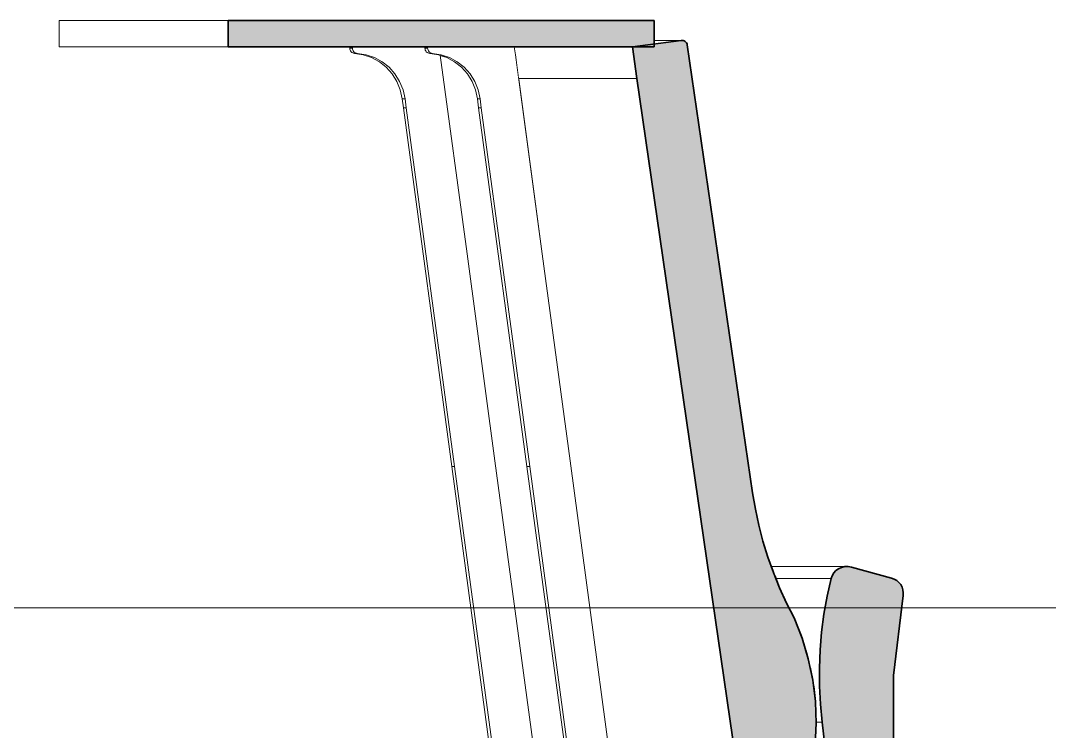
# Model space of a CAD drawing. Header units: millimetres. Extents: x -46169 to 135069, y -86316 to 18123.
# Drawn here: x 113341 to 114316, y -77547 to -76874 of the extents above; entities that cross this region are included whole.
import ezdxf

# ---------------------------------------------------------------- set-up
doc = ezdxf.new("R2010")
doc.units = ezdxf.units.MM
doc.header["$MEASUREMENT"] = 0
doc.linetypes.add('Wipeout_Contour', pattern=[1000, 0, -1000])
doc.layers.add('0_Pen_No__85', color=8, linetype='Continuous', lineweight=20)
doc.layers.add('New_A-35-M_FFE_Fixed_Pen_No__93', color=8, linetype='Continuous', lineweight=13)
doc.layers.add('New_A-35-M_FFE_Fixed', color=7, linetype='Continuous')
doc.layers.add('New_A-35-M_FFE_Fixed_Pen_No__104', color=7, linetype='Continuous', lineweight=15, true_color=0xa6a6a6)
doc.layers.add('New_A-35-M_FFE_Fixed_Pen_No__44', color=7, linetype='Continuous', lineweight=35, true_color=0x444444)

# ---------------------------------------------------------------- blocks, each defined once
blk = doc.blocks.new('Section Elem_94_3', base_point=(188935.42, -81480.18))
at = {"color": 254, "linetype": 'Wipeout_Contour', "lineweight": 0, "ltscale": 548222.60534}
blk.add_wipeout([(113537.96, -76874.01), (113378.01, -76874.01), (113378.01, -76899.01), (113537.96, -76899.01)], dxfattribs=at).dxf.layer = 'New_A-35-M_FFE_Fixed'
at = {"color": 254, "linetype": 'Wipeout_Contour', "lineweight": 0, "ltscale": 549143.894889}
blk.add_wipeout([(113727.15, -76901.03), (113724.56, -76901.03), (113724.82, -76901.94), (113727.41, -76901.94)], dxfattribs=at).dxf.layer = 'New_A-35-M_FFE_Fixed'
at = {"color": 254, "linetype": 'Wipeout_Contour', "lineweight": 0, "ltscale": 549882.461414}
blk.add_wipeout([(113941.71, -76892.79), (113967.15, -76892.79), (113968.16, -76892.75), (113941.71, -76892.75)], dxfattribs=at).dxf.layer = 'New_A-35-M_FFE_Fixed'
at = {"color": 254, "linetype": 'Wipeout_Contour', "lineweight": 0, "ltscale": 548945.509297}
blk.add_wipeout([(113666.08, -76906.3), (113668.67, -76906.3), (113660.45, -76905.08), (113657.86, -76905.08)], dxfattribs=at).dxf.layer = 'New_A-35-M_FFE_Fixed'
at = {"color": 254, "linetype": 'Wipeout_Contour', "lineweight": 0, "ltscale": 549042.653251}
blk.add_wipeout([(113687.88, -76918.21), (113690.47, -76918.21), (113683.9, -76912.96), (113681.31, -76912.96)], dxfattribs=at).dxf.layer = 'New_A-35-M_FFE_Fixed'
at = {"color": 254, "linetype": 'Wipeout_Contour', "lineweight": 0, "ltscale": 549343.532541}
blk.add_wipeout([(113767.25, -76924.55), (113764.66, -76924.55), (113769.13, -76931.79), (113771.72, -76931.79)], dxfattribs=at).dxf.layer = 'New_A-35-M_FFE_Fixed'
at = {"color": 254, "linetype": 'Wipeout_Contour', "lineweight": 0, "ltscale": 549137.42634}
blk.add_wipeout([(113701.16, -76939.72), (113703.75, -76939.72), (113700.54, -76931.79), (113697.96, -76931.79)], dxfattribs=at).dxf.layer = 'New_A-35-M_FFE_Fixed'
at = {"color": 254, "linetype": 'Wipeout_Contour', "lineweight": 0, "ltscale": 549187.872121}
blk.add_wipeout([(113704.15, -76956.53), (113706.74, -76956.53), (113705.6, -76948.09), (113703.01, -76948.09)], dxfattribs=at).dxf.layer = 'New_A-35-M_FFE_Fixed'
at = {"color": 254, "linetype": 'Wipeout_Contour', "lineweight": 0, "ltscale": 549423.675539}
blk.add_wipeout([(113774.19, -76948.09), (113775.33, -76956.53), (113777.91, -76956.53), (113776.78, -76948.09)], dxfattribs=at).dxf.layer = 'New_A-35-M_FFE_Fixed'
at = {"color": 254, "linetype": 'Wipeout_Contour', "lineweight": 0, "ltscale": 689321.423234}
blk.add_wipeout([(114109.17, -77402.65), (114056.89, -77402.65), (114060.46, -77411.45), (114064.08, -77419.36), (114105.43, -77419.36)], dxfattribs=at).dxf.layer = 'New_A-35-M_FFE_Fixed'
at = {"color": 254, "linetype": 'Wipeout_Contour', "lineweight": 0, "ltscale": 689563.230167}
blk.add_wipeout([(114098.8, -77470.22), (114085.11, -77470.22), (114087.61, -77478.56), (114089.45, -77487.3), (114098.14, -77487.3)], dxfattribs=at).dxf.layer = 'New_A-35-M_FFE_Fixed'
at = {"color": 254, "linetype": 'Wipeout_Contour', "lineweight": 0, "ltscale": 689777.745125}
blk.add_wipeout([(114095.1, -77539.55), (114094.23, -77557.85), (114102.99, -77557.85), (114100.8, -77538.49), (114095.06, -77538.49)], dxfattribs=at).dxf.layer = 'New_A-35-M_FFE_Fixed'
at = {"layer": 'New_A-35-M_FFE_Fixed_Pen_No__44', "linetype": 'Continuous'}
for p, q in [((113537.96, -76874.01), (113537.96, -76899.01)), ((113941.71, -76874.01), (113537.96, -76874.01))]:
    blk.add_line(p, q, dxfattribs=at)
at = {"layer": 'New_A-35-M_FFE_Fixed_Pen_No__93', "linetype": 'Continuous'}
for p, q in [((113378.01, -76874.01), (113378.01, -76899.01)), ((113378.01, -76874.01), (113537.96, -76874.01)), ((113378.01, -76899.01), (113537.96, -76899.01))]:
    blk.add_line(p, q, dxfattribs=at)
at = {"color": 254, "linetype": 'Wipeout_Contour', "lineweight": 0, "ltscale": 548928.884785}
blk.add_wipeout([(113657.86, -76905.08), (113660.45, -76905.08), (113659.55, -76904.94), (113656.96, -76904.94)], dxfattribs=at).dxf.layer = 'New_A-35-M_FFE_Fixed'
at = {"color": 254, "linetype": 'Wipeout_Contour', "lineweight": 0, "ltscale": 549009.231684}
blk.add_wipeout([(113681.31, -76912.96), (113683.9, -76912.96), (113676.56, -76908.95), (113673.97, -76908.95)], dxfattribs=at).dxf.layer = 'New_A-35-M_FFE_Fixed'
at = {"color": 254, "linetype": 'Wipeout_Contour', "lineweight": 0, "ltscale": 549150.367958}
blk.add_wipeout([(113728.39, -76903.53), (113727.82, -76902.78), (113725.24, -76902.78), (113725.8, -76903.53)], dxfattribs=at).dxf.layer = 'New_A-35-M_FFE_Fixed'
at = {"color": 254, "linetype": 'Wipeout_Contour', "lineweight": 0, "ltscale": 549075.806006}
blk.add_wipeout([(113693.48, -76924.55), (113696.07, -76924.55), (113690.47, -76918.21), (113687.88, -76918.21)], dxfattribs=at).dxf.layer = 'New_A-35-M_FFE_Fixed'
at = {"color": 254, "linetype": 'Wipeout_Contour', "lineweight": 0, "ltscale": 549311.630791}
blk.add_wipeout([(113761.65, -76918.21), (113759.06, -76918.21), (113764.66, -76924.55), (113767.25, -76924.55)], dxfattribs=at).dxf.layer = 'New_A-35-M_FFE_Fixed'
at = {"color": 254, "linetype": 'Wipeout_Contour', "lineweight": 0, "ltscale": 549164.074848}
blk.add_wipeout([(113701.16, -76939.72), (113703.01, -76948.09), (113705.6, -76948.09), (113703.75, -76939.72)], dxfattribs=at).dxf.layer = 'New_A-35-M_FFE_Fixed'
at = {"color": 254, "linetype": 'Wipeout_Contour', "lineweight": 0, "ltscale": 549373.243072}
blk.add_wipeout([(113771.72, -76931.79), (113769.13, -76931.79), (113772.34, -76939.72), (113774.93, -76939.72)], dxfattribs=at).dxf.layer = 'New_A-35-M_FFE_Fixed'
at = {"color": 254, "linetype": 'Wipeout_Contour', "lineweight": 0, "ltscale": 549892.43328}
blk.add_wipeout([(113777.91, -76956.53), (113775.33, -76956.53), (113821.17, -77296.54), (113823.76, -77296.54)], dxfattribs=at).dxf.layer = 'New_A-35-M_FFE_Fixed'
at = {"color": 254, "linetype": 'Wipeout_Contour', "lineweight": 0, "ltscale": 551447.274742}
blk.add_wipeout([(114110.2, -77399.81), (114055.73, -77399.81), (114056.89, -77402.65), (114109.17, -77402.65)], dxfattribs=at).dxf.layer = 'New_A-35-M_FFE_Fixed'
at = {"color": 254, "linetype": 'Wipeout_Contour', "lineweight": 0, "ltscale": 689502.437948}
blk.add_wipeout([(114079.46, -77453.18), (114081.7, -77458.86), (114085.11, -77470.22), (114098.8, -77470.22), (114100.24, -77453.18)], dxfattribs=at).dxf.layer = 'New_A-35-M_FFE_Fixed'
at = {"color": 254, "linetype": 'Wipeout_Contour', "lineweight": 0, "ltscale": 689622.081315}
blk.add_wipeout([(114098.14, -77487.3), (114089.45, -77487.3), (114091.83, -77498.67), (114092.54, -77504.4), (114098.25, -77504.4)], dxfattribs=at).dxf.layer = 'New_A-35-M_FFE_Fixed'
at = {"color": 254, "linetype": 'Wipeout_Contour', "lineweight": 0, "ltscale": 548903.021533}
blk.add_wipeout([(113653.3, -76900.09), (113655.89, -76900.09), (113655.89, -76899.01), (113653.3, -76899.01)], dxfattribs=at).dxf.layer = 'New_A-35-M_FFE_Fixed'
at = {"color": 254, "linetype": 'Wipeout_Contour', "lineweight": 0, "ltscale": 548976.528359}
blk.add_wipeout([(113673.97, -76908.95), (113676.56, -76908.95), (113668.67, -76906.3), (113666.08, -76906.3)], dxfattribs=at).dxf.layer = 'New_A-35-M_FFE_Fixed'
at = {"color": 254, "linetype": 'Wipeout_Contour', "lineweight": 0, "ltscale": 549161.269111}
blk.add_wipeout([(113729.86, -76904.63), (113727.27, -76904.63), (113728.14, -76904.94), (113730.72, -76904.94)], dxfattribs=at).dxf.layer = 'New_A-35-M_FFE_Fixed'
at = {"color": 254, "linetype": 'Wipeout_Contour', "lineweight": 0, "ltscale": 549107.711012}
blk.add_wipeout([(113697.96, -76931.79), (113700.54, -76931.79), (113696.07, -76924.55), (113693.48, -76924.55)], dxfattribs=at).dxf.layer = 'New_A-35-M_FFE_Fixed'
at = {"color": 254, "linetype": 'Wipeout_Contour', "lineweight": 0, "ltscale": 549399.885384}
blk.add_wipeout([(113776.78, -76948.09), (113774.93, -76939.72), (113772.34, -76939.72), (113774.19, -76948.09)], dxfattribs=at).dxf.layer = 'New_A-35-M_FFE_Fixed'
at = {"color": 254, "linetype": 'Wipeout_Contour', "lineweight": 0, "ltscale": 551435.775622}
blk.add_wipeout([(114116.42, -77393.21), (114053.24, -77393.21), (114053.87, -77394.99), (114113.9, -77394.99)], dxfattribs=at).dxf.layer = 'New_A-35-M_FFE_Fixed'
at = {"color": 254, "linetype": 'Wipeout_Contour', "lineweight": 0, "ltscale": 689439.69114}
blk.add_wipeout([(114072.36, -77436.22), (114074.14, -77439.69), (114079.46, -77453.18), (114100.24, -77453.18), (114102.45, -77436.22)], dxfattribs=at).dxf.layer = 'New_A-35-M_FFE_Fixed'
at = {"color": 254, "linetype": 'Wipeout_Contour', "lineweight": 0, "ltscale": 689679.206605}
blk.add_wipeout([(114092.54, -77504.4), (114094.34, -77519.04), (114094.43, -77521.47), (114099.14, -77521.47), (114098.25, -77504.4)], dxfattribs=at).dxf.layer = 'New_A-35-M_FFE_Fixed'
at = {"color": 254, "linetype": 'Wipeout_Contour', "lineweight": 0, "ltscale": 548911.149699}
blk.add_wipeout([(113654.06, -76902.78), (113656.65, -76902.78), (113656.23, -76901.94), (113653.64, -76901.94)], dxfattribs=at).dxf.layer = 'New_A-35-M_FFE_Fixed'
at = {"color": 254, "linetype": 'Wipeout_Contour', "lineweight": 0, "ltscale": 549157.648303}
blk.add_wipeout([(113729.07, -76904.15), (113726.49, -76904.15), (113727.27, -76904.63), (113729.86, -76904.63)], dxfattribs=at).dxf.layer = 'New_A-35-M_FFE_Fixed'
at = {"color": 254, "linetype": 'Wipeout_Contour', "lineweight": 0, "ltscale": 551435.911451}
blk.add_wipeout([(114119.26, -77391.95), (114052.79, -77391.95), (114053.24, -77393.21), (114116.42, -77393.21)], dxfattribs=at).dxf.layer = 'New_A-35-M_FFE_Fixed'
at = {"color": 254, "linetype": 'Wipeout_Contour', "lineweight": 0, "ltscale": 689379.631076}
blk.add_wipeout([(114064.08, -77419.36), (114066.99, -77425.71), (114072.36, -77436.22), (114102.45, -77436.22), (114105.43, -77419.36)], dxfattribs=at).dxf.layer = 'New_A-35-M_FFE_Fixed'
at = {"color": 254, "linetype": 'Wipeout_Contour', "lineweight": 0, "ltscale": 551784.218185}
blk.add_wipeout([(114099.14, -77521.47), (114094.43, -77521.47), (114095.06, -77538.49), (114100.8, -77538.49)], dxfattribs=at).dxf.layer = 'New_A-35-M_FFE_Fixed'
at = {"layer": 'New_A-35-M_FFE_Fixed_Pen_No__93', "linetype": 'Continuous'}
blk.add_line((114100.8, -77538.49), (114095.06, -77538.49), dxfattribs=at)
at = {"color": 254, "linetype": 'Wipeout_Contour', "lineweight": 0, "ltscale": 548914.549288}
blk.add_wipeout([(113654.62, -76903.53), (113657.21, -76903.53), (113656.65, -76902.78), (113654.06, -76902.78)], dxfattribs=at).dxf.layer = 'New_A-35-M_FFE_Fixed'
at = {"color": 254, "linetype": 'Wipeout_Contour', "lineweight": 0, "ltscale": 549164.703665}
blk.add_wipeout([(113728.14, -76904.94), (113729.04, -76905.08), (113731.63, -76905.08), (113730.72, -76904.94)], dxfattribs=at).dxf.layer = 'New_A-35-M_FFE_Fixed'
at = {"color": 254, "linetype": 'Wipeout_Contour', "lineweight": 0, "ltscale": 551442.046986}
blk.add_wipeout([(114125.42, -77391.19), (114052.52, -77391.19), (114052.54, -77391.27), (114122.3, -77391.27)], dxfattribs=at).dxf.layer = 'New_A-35-M_FFE_Fixed'
at = {"color": 254, "linetype": 'Wipeout_Contour', "lineweight": 0, "ltscale": 551441.522982}
blk.add_wipeout([(114111.8, -77397.22), (114054.68, -77397.22), (114055.73, -77399.81), (114110.2, -77399.81)], dxfattribs=at).dxf.layer = 'New_A-35-M_FFE_Fixed'
at = {"layer": 'New_A-35-M_FFE_Fixed_Pen_No__93', "linetype": 'Continuous'}
blk.add_line((114109.17, -77402.65), (114056.89, -77402.65), dxfattribs=at)
at = {"color": 254, "linetype": 'Wipeout_Contour', "lineweight": 0, "ltscale": 548921.829934}
blk.add_wipeout([(113656.1, -76904.63), (113658.69, -76904.63), (113657.9, -76904.15), (113655.31, -76904.15)], dxfattribs=at).dxf.layer = 'New_A-35-M_FFE_Fixed'
at = {"color": 254, "linetype": 'Wipeout_Contour', "lineweight": 0, "ltscale": 549181.330494}
blk.add_wipeout([(113739.84, -76906.3), (113731.63, -76905.08), (113729.04, -76905.08), (113737.26, -76906.3)], dxfattribs=at).dxf.layer = 'New_A-35-M_FFE_Fixed'
at = {"color": 254, "linetype": 'Wipeout_Contour', "lineweight": 0, "ltscale": 689274.127415}
blk.add_wipeout([(114113.9, -77394.99), (114053.87, -77394.99), (114054.56, -77396.93), (114054.68, -77397.22), (114111.8, -77397.22)], dxfattribs=at).dxf.layer = 'New_A-35-M_FFE_Fixed'
at = {"color": 254, "linetype": 'Wipeout_Contour', "lineweight": 0, "ltscale": 549146.968814}
blk.add_wipeout([(113727.41, -76901.94), (113724.82, -76901.94), (113725.24, -76902.78), (113727.82, -76902.78)], dxfattribs=at).dxf.layer = 'New_A-35-M_FFE_Fixed'
at = {"color": 254, "linetype": 'Wipeout_Contour', "lineweight": 0, "ltscale": 548925.450586}
blk.add_wipeout([(113656.96, -76904.94), (113659.55, -76904.94), (113658.69, -76904.63), (113656.1, -76904.63)], dxfattribs=at).dxf.layer = 'New_A-35-M_FFE_Fixed'
at = {"color": 254, "linetype": 'Wipeout_Contour', "lineweight": 0, "ltscale": 549212.352941}
blk.add_wipeout([(113737.26, -76906.3), (113745.15, -76908.95), (113747.74, -76908.95), (113739.84, -76906.3)], dxfattribs=at).dxf.layer = 'New_A-35-M_FFE_Fixed'
at = {"color": 254, "linetype": 'Wipeout_Contour', "lineweight": 0, "ltscale": 551438.030374}
blk.add_wipeout([(114052.54, -77391.27), (114052.79, -77391.95), (114119.26, -77391.95), (114122.3, -77391.27)], dxfattribs=at).dxf.layer = 'New_A-35-M_FFE_Fixed'
at = {"layer": 'New_A-35-M_FFE_Fixed_Pen_No__104', "linetype": 'Continuous'}
blk.add_hatch(color=256, dxfattribs=at).paths.add_polyline_path([(114104.17, -77840.93), (114104.81, -77841.77), (114105.61, -77842.46), (114106.55, -77842.98), (114107.58, -77843.3), (114108.65, -77843.41), (114149.85, -77843.41), (114162.28, -77843.41), (114168.49, -77843.41), (114168.48, -77794.91), (114163.83, -77794.91), (114163.83, -77650.91), (114168.46, -77650.91), (114168.46, -77494.53), (114177.54, -77418.66), (114177.69, -77415.96), (114177.35, -77413.28), (114176.51, -77410.71), (114175.21, -77408.32), (114173.48, -77406.19), (114171.39, -77404.4), (114169, -77403), (114166.39, -77402.03), (114128.49, -77391.71), (114125.42, -77391.19), (114122.3, -77391.27), (114119.26, -77391.95), (114116.42, -77393.21), (114113.9, -77394.99), (114111.8, -77397.22), (114110.2, -77399.81), (114109.17, -77402.65), (114105.43, -77419.36), (114102.45, -77436.22), (114100.24, -77453.18), (114098.8, -77470.22), (114098.14, -77487.3), (114098.25, -77504.4), (114099.14, -77521.47), (114100.8, -77538.49), (114102.99, -77557.85), (114104.9, -77577.23), (114106.53, -77596.64), (114107.89, -77616.07), (114108.96, -77635.52), (114109.75, -77654.97), (114110.26, -77674.44), (114110.5, -77693.91), (114110.51, -77697.54), (114110.51, -77701.16), (114110.51, -77704.79), (114110.49, -77708.41), (114110.46, -77712.04), (114110.43, -77715.66), (114110.38, -77719.29), (114110.32, -77722.91), (114110.24, -77727.59), (114110.14, -77732.27), (114110.02, -77736.94), (114109.88, -77741.62), (114109.73, -77746.3), (114109.56, -77750.97), (114109.38, -77755.65), (114109.18, -77760.33), (114108.71, -77770.04), (114108.18, -77779.75), (114107.57, -77789.46), (114106.9, -77799.16), (114106.15, -77808.86), (114105.34, -77818.55), (114104.45, -77828.24), (114103.5, -77837.92), (114103.5, -77838.96), (114103.73, -77839.98)])
at = {"layer": 'New_A-35-M_FFE_Fixed_Pen_No__44', "linetype": 'Continuous', "flags": 128}
blk.add_lwpolyline([(114168.46, -77650.91), (114168.46, -77494.53), (114177.54, -77418.66), (114177.69, -77415.96), (114177.35, -77413.28), (114176.51, -77410.71), (114175.21, -77408.32), (114173.48, -77406.19), (114171.39, -77404.4), (114169, -77403), (114166.39, -77402.03), (114128.49, -77391.71), (114125.42, -77391.19), (114122.3, -77391.27), (114119.26, -77391.95), (114116.42, -77393.21), (114113.9, -77394.99), (114111.8, -77397.22), (114110.2, -77399.81), (114109.17, -77402.65), (114105.43, -77419.36), (114102.45, -77436.22), (114100.24, -77453.18), (114098.8, -77470.22), (114098.14, -77487.3), (114098.25, -77504.4), (114099.14, -77521.47), (114100.8, -77538.49), (114102.99, -77557.85)], dxfattribs=at)
at = {"layer": 'New_A-35-M_FFE_Fixed_Pen_No__93', "linetype": 'Continuous'}
blk.add_line((114125.42, -77391.19), (114052.52, -77391.19), dxfattribs=at)
at = {"color": 254, "linetype": 'Wipeout_Contour', "lineweight": 0, "ltscale": 548918.152323}
blk.add_wipeout([(113655.31, -76904.15), (113657.9, -76904.15), (113657.21, -76903.53), (113654.62, -76903.53)], dxfattribs=at).dxf.layer = 'New_A-35-M_FFE_Fixed'
at = {"color": 254, "linetype": 'Wipeout_Contour', "lineweight": 0, "ltscale": 549153.970741}
blk.add_wipeout([(113728.39, -76903.53), (113725.8, -76903.53), (113726.49, -76904.15), (113729.07, -76904.15)], dxfattribs=at).dxf.layer = 'New_A-35-M_FFE_Fixed'
at = {"color": 254, "linetype": 'Wipeout_Contour', "lineweight": 0, "ltscale": 549278.479653}
blk.add_wipeout([(113752.49, -76912.96), (113759.06, -76918.21), (113761.65, -76918.21), (113755.08, -76912.96)], dxfattribs=at).dxf.layer = 'New_A-35-M_FFE_Fixed'
at = {"color": 254, "linetype": 'Wipeout_Contour', "lineweight": 0, "ltscale": 548905.435614}
blk.add_wipeout([(113653.39, -76901.03), (113655.98, -76901.03), (113655.89, -76900.09), (113653.3, -76900.09)], dxfattribs=at).dxf.layer = 'New_A-35-M_FFE_Fixed'
at = {"color": 254, "linetype": 'Wipeout_Contour', "lineweight": 0, "ltscale": 549141.256131}
blk.add_wipeout([(113727.07, -76900.09), (113724.48, -76900.09), (113724.56, -76901.03), (113727.15, -76901.03)], dxfattribs=at).dxf.layer = 'New_A-35-M_FFE_Fixed'
at = {"color": 254, "linetype": 'Wipeout_Contour', "lineweight": 0, "ltscale": 549245.058018}
blk.add_wipeout([(113747.74, -76908.95), (113745.15, -76908.95), (113752.49, -76912.96), (113755.08, -76912.96)], dxfattribs=at).dxf.layer = 'New_A-35-M_FFE_Fixed'
at = {"color": 254, "linetype": 'Wipeout_Contour', "lineweight": 0, "ltscale": 548908.075151}
blk.add_wipeout([(113653.64, -76901.94), (113656.23, -76901.94), (113655.98, -76901.03), (113653.39, -76901.03)], dxfattribs=at).dxf.layer = 'New_A-35-M_FFE_Fixed'
at = {"color": 254, "linetype": 'Wipeout_Contour', "lineweight": 0, "ltscale": 549138.842997}
blk.add_wipeout([(113727.07, -76899.01), (113724.48, -76899.01), (113724.48, -76900.09), (113727.07, -76900.09)], dxfattribs=at).dxf.layer = 'New_A-35-M_FFE_Fixed'
at = {"color": 254, "linetype": 'Wipeout_Contour', "lineweight": 0, "ltscale": 11718689.8245657}
blk.add_wipeout([(113809.17, -76899.01), (113727.07, -76899.01), (113727.07, -76900.09), (113727.15, -76901.03), (113727.41, -76901.94), (113727.82, -76902.78), (113728.39, -76903.53), (113729.07, -76904.15), (113729.86, -76904.63), (113730.72, -76904.94), (113731.63, -76905.08), (113739.84, -76906.3), (113747.74, -76908.95), (113755.08, -76912.96), (113761.65, -76918.21), (113767.25, -76924.55), (113771.72, -76931.79), (113774.93, -76939.72), (113776.78, -76948.09), (113886.62, -77762.68), (113916.72, -77762.68), (113916.72, -77985.93), (113922.26, -78027.02), (113922.59, -78037.68), (113920.72, -78048.17), (113916.76, -78058.01), (113916.72, -78058.07), (113916.72, -78089.93), (114027.49, -78089.93), (114027.49, -78088.93), (114027.4, -78087.96), (114027.12, -78087.02), (114026.68, -78086.16), (114026.08, -78085.4), (114025.35, -78084.78), (114024.51, -78084.32), (114023.61, -78084.03), (114022.66, -78083.93), (114019.37, -78083.93), (114009.05, -78082.98), (113999.06, -78080.13), (113989.72, -78075.49), (113981.33, -78069.2), (113974.15, -78061.46), (113968.42, -78052.53), (113964.32, -78042.68), (113961.97, -78032.23), (113930.6, -77799.55), (113930.36, -77793.8), (113931.19, -77788.12), (113933.05, -77782.7), (113935.87, -77777.75), (113939.56, -77773.44), (113943.97, -77769.95), (113948.94, -77767.38), (113954.29, -77765.85), (113963.98, -77764.21), (113973.66, -77762.54), (113983.34, -77760.84), (113989.81, -77759.68), (113989.97, -77755.65), (113990.14, -77750.97), (113990.3, -77746.3), (113990.44, -77741.62), (113990.56, -77736.94), (113990.67, -77732.27), (113990.77, -77727.59), (113990.85, -77722.91), (113990.9, -77719.29), (113990.94, -77715.66), (113990.98, -77712.04), (113991, -77708.41), (113991.02, -77704.82), (113991.02, -77701.16), (113991.02, -77697.54), (113991.01, -77693.91), (113941.57, -77693.91), (113936.41, -77693.43), (113931.41, -77692.01), (113926.74, -77689.69), (113922.55, -77686.54), (113918.96, -77682.67), (113916.09, -77678.21), (113914.04, -77673.28), (113912.87, -77668.06)], dxfattribs=at).dxf.layer = 'New_A-35-M_FFE_Fixed'
at = {"color": 254, "linetype": 'Wipeout_Contour', "lineweight": 0, "ltscale": 549639.514716}
blk.add_wipeout([(113809.17, -76899.01), (113813.18, -76928.72), (113925.3, -76928.72), (113921.01, -76899.01)], dxfattribs=at).dxf.layer = 'New_A-35-M_FFE_Fixed'
at = {"color": 254, "linetype": 'Wipeout_Contour', "lineweight": 0, "ltscale": 412402.73662}
blk.add_wipeout([(113941.71, -76896.22), (113967.15, -76892.79), (113941.71, -76892.79)], dxfattribs=at).dxf.layer = 'New_A-35-M_FFE_Fixed'
at = {"color": 254, "linetype": 'Wipeout_Contour', "lineweight": 0, "ltscale": 549656.782165}
blk.add_wipeout([(113704.15, -76956.53), (113750, -77296.54), (113752.59, -77296.54), (113706.74, -76956.53)], dxfattribs=at).dxf.layer = 'New_A-35-M_FFE_Fixed'
at = {"color": 254, "linetype": 'Wipeout_Contour', "lineweight": 0, "ltscale": 550978.490328}
blk.add_wipeout([(113821.17, -77296.54), (113884.03, -77762.68), (113886.62, -77762.68), (113823.76, -77296.54)], dxfattribs=at).dxf.layer = 'New_A-35-M_FFE_Fixed'
at = {"layer": 'New_A-35-M_FFE_Fixed_Pen_No__44', "linetype": 'Continuous'}
blk.add_line((113941.71, -76874.01), (113941.71, -76899.01), dxfattribs=at)
at = {"layer": 'New_A-35-M_FFE_Fixed_Pen_No__93', "linetype": 'Continuous'}
for p, q in [((113968.16, -76892.75), (113941.71, -76892.75)), ((113967.15, -76892.79), (113941.71, -76892.79))]:
    blk.add_line(p, q, dxfattribs=at)
at = {"color": 254, "linetype": 'Wipeout_Contour', "lineweight": 0, "ltscale": 550681.218916}
blk.add_wipeout([(113925.3, -76928.72), (113813.18, -76928.72), (113912.86, -77667.98), (114032.73, -77667.98)], dxfattribs=at).dxf.layer = 'New_A-35-M_FFE_Fixed'
at = {"layer": 'New_A-35-M_FFE_Fixed_Pen_No__104', "linetype": 'Continuous'}
blk.add_hatch(color=256, dxfattribs=at).paths.add_polyline_path([(113972.75, -76896.09), (113972.33, -76895.2), (113971.73, -76894.41), (113970.98, -76893.75), (113970.12, -76893.24), (113969.17, -76892.9), (113968.16, -76892.75), (113967.15, -76892.79), (113921.01, -76899.01), (113925.3, -76928.72), (114032.73, -77667.98), (114078.88, -77661.76), (114079.85, -77661.53), (114080.77, -77661.13), (114081.58, -77660.56), (114082.27, -77659.85), (114082.8, -77659.03), (114083.16, -77658.12), (114083.32, -77657.16), (114083.3, -77656.19), (114082.58, -77649.21), (114082.19, -77642.19), (114082.15, -77635.17), (114082.44, -77628.16), (114083.08, -77621.16), (114084.05, -77614.2), (114085.35, -77607.29), (114086.99, -77600.45), (114091.42, -77580.39), (114094.13, -77560.04), (114095.1, -77539.55), (114094.34, -77519.04), (114091.83, -77498.67), (114087.61, -77478.56), (114081.7, -77458.86), (114074.14, -77439.69), (114066.99, -77425.71), (114060.46, -77411.45), (114054.56, -77396.93), (114049.31, -77382.19), (114044.71, -77367.24), (114040.78, -77352.12), (114037.51, -77336.85), (114034.92, -77321.46), (113972.99, -76897.05)])
at = {"layer": 'New_A-35-M_FFE_Fixed_Pen_No__44', "linetype": 'Continuous', "flags": 128}
for points in [[(114094.13, -77560.04), (114095.1, -77539.55), (114094.34, -77519.04), (114091.83, -77498.67), (114087.61, -77478.56), (114081.7, -77458.86), (114074.14, -77439.69), (114066.99, -77425.71), (114060.46, -77411.45), (114054.56, -77396.93), (114049.31, -77382.19), (114044.71, -77367.24), (114040.78, -77352.12), (114037.51, -77336.85), (114034.92, -77321.46), (113972.99, -76897.05), (113972.75, -76896.09), (113972.33, -76895.2), (113971.73, -76894.41), (113970.98, -76893.75), (113970.12, -76893.24), (113969.17, -76892.9), (113968.16, -76892.75), (113967.15, -76892.79), (113921.01, -76899.01)], [(113921.01, -76899.01), (113925.3, -76928.72), (114032.73, -77667.98)]]:
    blk.add_lwpolyline(points, dxfattribs=at)
at = {"color": 254, "linetype": 'Wipeout_Contour', "lineweight": 0, "ltscale": 550743.191443}
blk.add_wipeout([(113752.59, -77296.54), (113750, -77296.54), (113812.85, -77762.68), (113815.44, -77762.68)], dxfattribs=at).dxf.layer = 'New_A-35-M_FFE_Fixed'
at = {"color": 254, "linetype": 'Wipeout_Contour', "lineweight": 0, "ltscale": 4393637.437048515}
blk.add_wipeout([(113724.48, -76899.01), (113655.89, -76899.01), (113655.89, -76900.09), (113655.98, -76901.03), (113656.23, -76901.94), (113656.65, -76902.78), (113657.21, -76903.53), (113657.9, -76904.15), (113658.69, -76904.63), (113659.55, -76904.94), (113660.45, -76905.08), (113668.67, -76906.3), (113676.56, -76908.95), (113683.9, -76912.96), (113690.47, -76918.21), (113696.07, -76924.55), (113700.54, -76931.79), (113703.75, -76939.72), (113705.6, -76948.09), (113815.44, -77762.68), (113854.45, -77762.68), (113739.06, -76906.9), (113737.26, -76906.3), (113729.04, -76905.08), (113728.14, -76904.94), (113727.27, -76904.63), (113726.49, -76904.15), (113725.8, -76903.53), (113725.24, -76902.78), (113724.82, -76901.94), (113724.56, -76901.03), (113724.48, -76900.09)], dxfattribs=at).dxf.layer = 'New_A-35-M_FFE_Fixed'
at = {"layer": 'New_A-35-M_FFE_Fixed_Pen_No__104', "linetype": 'Continuous'}
blk.add_hatch(color=256, dxfattribs=at).paths.add_polyline_path([(113537.96, -76899.01), (113941.71, -76899.01), (113941.71, -76874.01), (113537.96, -76874.01)])
at = {"layer": 'New_A-35-M_FFE_Fixed_Pen_No__44', "linetype": 'Continuous'}
blk.add_line((113941.71, -76899.01), (113537.96, -76899.01), dxfattribs=at)
at = {"layer": 'New_A-35-M_FFE_Fixed_Pen_No__93', "linetype": 'Continuous'}
for p, q in [((113653.3, -76900.09), (113653.3, -76899.01)), ((113653.39, -76901.03), (113653.3, -76900.09)), ((113653.3, -76900.09), (113655.89, -76900.09)), ((113653.64, -76901.94), (113653.39, -76901.03)), ((113654.06, -76902.78), (113653.64, -76901.94)), ((113655.89, -76900.09), (113655.89, -76899.01)), ((113655.98, -76901.03), (113655.89, -76900.09)), ((113656.23, -76901.94), (113655.98, -76901.03)), ((113656.65, -76902.78), (113656.23, -76901.94)), ((113724.48, -76899.01), (113724.48, -76900.09)), ((113724.48, -76900.09), (113724.56, -76901.03)), ((113727.07, -76900.09), (113724.48, -76900.09)), ((113724.56, -76901.03), (113724.82, -76901.94)), ((113724.82, -76901.94), (113725.24, -76902.78)), ((113727.07, -76899.01), (113727.07, -76900.09)), ((113727.07, -76900.09), (113727.15, -76901.03)), ((113727.15, -76901.03), (113727.41, -76901.94)), ((113727.41, -76901.94), (113727.82, -76902.78)), ((113654.62, -76903.53), (113654.06, -76902.78)), ((113655.31, -76904.15), (113654.62, -76903.53)), ((113656.1, -76904.63), (113655.31, -76904.15)), ((113656.96, -76904.94), (113656.1, -76904.63)), ((113657.21, -76903.53), (113656.65, -76902.78)), ((113657.86, -76905.08), (113656.96, -76904.94)), ((113657.9, -76904.15), (113657.21, -76903.53)), ((113666.08, -76906.3), (113657.86, -76905.08)), ((113657.86, -76905.08), (113660.45, -76905.08)), ((113658.69, -76904.63), (113657.9, -76904.15)), ((113659.55, -76904.94), (113658.69, -76904.63)), ((113660.45, -76905.08), (113659.55, -76904.94)), ((113668.67, -76906.3), (113660.45, -76905.08)), ((113673.97, -76908.95), (113666.08, -76906.3)), ((113676.56, -76908.95), (113668.67, -76906.3)), ((113681.31, -76912.96), (113673.97, -76908.95)), ((113683.9, -76912.96), (113676.56, -76908.95)), ((113725.24, -76902.78), (113725.8, -76903.53)), ((113725.8, -76903.53), (113726.49, -76904.15)), ((113726.49, -76904.15), (113727.27, -76904.63)), ((113727.27, -76904.63), (113728.14, -76904.94)), ((113727.82, -76902.78), (113728.39, -76903.53)), ((113728.14, -76904.94), (113729.04, -76905.08)), ((113728.39, -76903.53), (113729.07, -76904.15)), ((113731.63, -76905.08), (113729.04, -76905.08)), ((113729.07, -76904.15), (113729.86, -76904.63)), ((113729.86, -76904.63), (113730.72, -76904.94)), ((113730.72, -76904.94), (113731.63, -76905.08)), ((113687.88, -76918.21), (113681.31, -76912.96)), ((113690.47, -76918.21), (113683.9, -76912.96)), ((113693.48, -76924.55), (113687.88, -76918.21)), ((113696.07, -76924.55), (113690.47, -76918.21)), ((113697.96, -76931.79), (113693.48, -76924.55)), ((113700.54, -76931.79), (113696.07, -76924.55)), ((113701.16, -76939.72), (113697.96, -76931.79)), ((113703.75, -76939.72), (113700.54, -76931.79)), ((113703.01, -76948.09), (113701.16, -76939.72)), ((113705.6, -76948.09), (113703.75, -76939.72)), ((113704.15, -76956.53), (113703.01, -76948.09)), ((113703.01, -76948.09), (113705.6, -76948.09)), ((113706.74, -76956.53), (113705.6, -76948.09)), ((113704.15, -76956.53), (113706.74, -76956.53))]:
    blk.add_line(p, q, dxfattribs=at)
at = {"color": 254, "linetype": 'Wipeout_Contour', "lineweight": 0, "ltscale": 1374259.684564017}
blk.add_wipeout([(113745.15, -76908.95), (113739.06, -76906.9), (113841.69, -77668.06), (113871.27, -77668.06), (113774.19, -76948.09), (113772.34, -76939.72), (113769.13, -76931.79), (113764.66, -76924.55), (113759.06, -76918.21), (113752.49, -76912.96)], dxfattribs=at).dxf.layer = 'New_A-35-M_FFE_Fixed'
at = {"layer": 'New_A-35-M_FFE_Fixed_Pen_No__93', "linetype": 'Continuous'}
for p, q in [((113810.17, -76906.44), (113809.17, -76899.01)), ((113729.04, -76905.08), (113737.26, -76906.3)), ((113731.63, -76905.08), (113739.84, -76906.3)), ((113737.26, -76906.3), (113745.15, -76908.95)), ((113739.06, -76906.9), (113764.4, -77094.85)), ((113739.84, -76906.3), (113747.74, -76908.95)), ((113745.15, -76908.95), (113752.49, -76912.96)), ((113747.74, -76908.95), (113755.08, -76912.96)), ((113835.58, -77094.85), (113810.17, -76906.44)), ((113752.49, -76912.96), (113759.06, -76918.21)), ((113755.08, -76912.96), (113761.65, -76918.21)), ((113759.06, -76918.21), (113764.66, -76924.55)), ((113761.65, -76918.21), (113767.25, -76924.55)), ((113764.66, -76924.55), (113769.13, -76931.79)), ((113767.25, -76924.55), (113771.72, -76931.79)), ((113925.3, -76928.72), (113813.16, -76928.72)), ((113769.13, -76931.79), (113772.34, -76939.72)), ((113771.72, -76931.79), (113774.93, -76939.72)), ((113772.34, -76939.72), (113774.19, -76948.09)), ((113774.93, -76939.72), (113776.78, -76948.09)), ((113776.78, -76948.09), (113774.19, -76948.09)), ((113774.19, -76948.09), (113775.33, -76956.53)), ((113776.78, -76948.09), (113777.91, -76956.53)), ((113750, -77296.54), (113704.15, -76956.53)), ((113752.59, -77296.54), (113706.74, -76956.53)), ((113777.91, -76956.53), (113775.33, -76956.53)), ((113775.33, -76956.53), (113821.17, -77296.54)), ((113777.91, -76956.53), (113823.76, -77296.54)), ((113764.4, -77094.85), (113790.85, -77291.01)), ((113862.03, -77291.01), (113835.58, -77094.85)), ((113790.85, -77291.01), (113835.48, -77621.95)), ((113906.65, -77621.95), (113862.03, -77291.01)), ((113812.85, -77762.68), (113750, -77296.54)), ((113750, -77296.54), (113752.59, -77296.54)), ((113815.44, -77762.68), (113752.59, -77296.54)), ((113823.76, -77296.54), (113821.17, -77296.54)), ((113821.17, -77296.54), (113884.03, -77762.68)), ((113823.76, -77296.54), (113886.62, -77762.68))]:
    blk.add_line(p, q, dxfattribs=at)
blk = doc.blocks.new('I-08 Lecture Theatre Elevation_STORY_MARKER', base_point=(188935.42, -81480.18))
at = {"layer": '0_Pen_No__85', "linetype": 'Continuous'}
blk.add_line((109406.88, -77430.18), (130811.57, -77430.18), dxfattribs=at)

msp = doc.modelspace()

# ---------------------------------------------------------------- block references
at = {"layer": 'New_A-35-M_FFE_Fixed'}
msp.add_blockref('Section Elem_94_3', (188935.42, -81480.18), dxfattribs=at)

# ---------------------------------------------------------------- next in the draw order: block references
at = {"linetype": 'Continuous', "lineweight": 0}
msp.add_blockref('I-08 Lecture Theatre Elevation_STORY_MARKER', (188935.42, -81480.18), dxfattribs=at)

doc.saveas('drawing.dxf')
